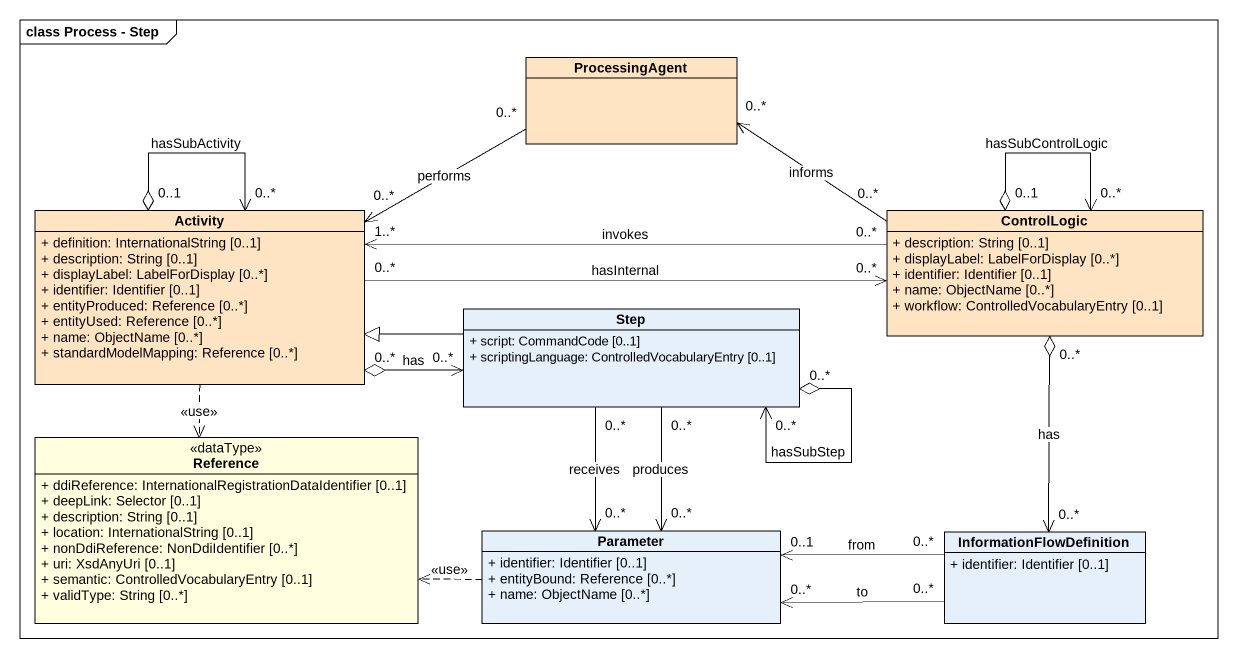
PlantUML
@startuml
mainframe class Process - Step
hide circle
hide empty members
skinparam classAttributeIconSize 0
class ProcessingAgent #FFE4C4
class Activity #FFE4C4 {
  + definition: InternationalString [0..1]
  + description: String [0..1]
  + displayLabel: LabelForDisplay [0..*]
  + identifier: Identifier [0..1]
  + entityProduced: Reference [0..*]
  + entityUsed: Reference [0..*]
  + name: ObjectName [0..*]
  + standardModelMapping: Reference [0..*]
}
class ControlLogic #FFE4C4 {
  + description: String [0..1]
  + displayLabel: LabelForDisplay [0..*]
  + identifier: Identifier [0..1]
  + name: ObjectName [0..*]
  + workflow: ControlledVocabularyEntry [0..1]
}
class Step {
  + script: CommandCode [0..1]
  + scriptingLanguage: ControlledVocabularyEntry [0..1]
}
class Reference <<dataType>> #FFFFE0 {
  + ddiReference: InternationalRegistrationDataIdentifier [0..1]
  + deepLink: Selector [0..1]
  + description: String [0..1]
  + location: InternationalString [0..1]
  + nonDdiReference: NonDdiIdentifier [0..*]
  + uri: XsdAnyUri [0..1]
  + semantic: ControlledVocabularyEntry [0..1]
  + validType: String [0..*]
}
class Parameter {
  + identifier: Identifier [0..1]
  + entityBound: Reference [0..*]
  + name: ObjectName [0..*]
}
class InformationFlowDefinition {
  + identifier: Identifier [0..1]
}
ProcessingAgent "0..*" -left-> "0..*" Activity : performs
Activity "0..*" <--o "0..1" Activity : hasSubActivity
Activity "0..*" -right-> "0..*" ControlLogic : hasInternal
Activity ..> Reference : <<use>>
ControlLogic "0..*" -left-> "0..*" ProcessingAgent : informs
ControlLogic "0..*" -left-> "1..*" Activity : invokes
ControlLogic "0..*" <--o "0..1" ControlLogic : hasSubControlLogic
Step -left-|> Activity
Step "0..*" <-left-o "0..*" Activity : has
Step "0..*" <--o "0..*" Step : hasSubStep
Step "0..*" --> "0..*" Parameter : produces
Step "0..*" --> "0..*" Parameter : receives
Parameter .left.> Reference : <<use>>
InformationFlowDefinition "0..*" <-up-o "0..*" ControlLogic : has
InformationFlowDefinition "0..*" -left-> "0..1" Parameter : from
InformationFlowDefinition "0..*" -left-> "0..*" Parameter : to
@enduml
